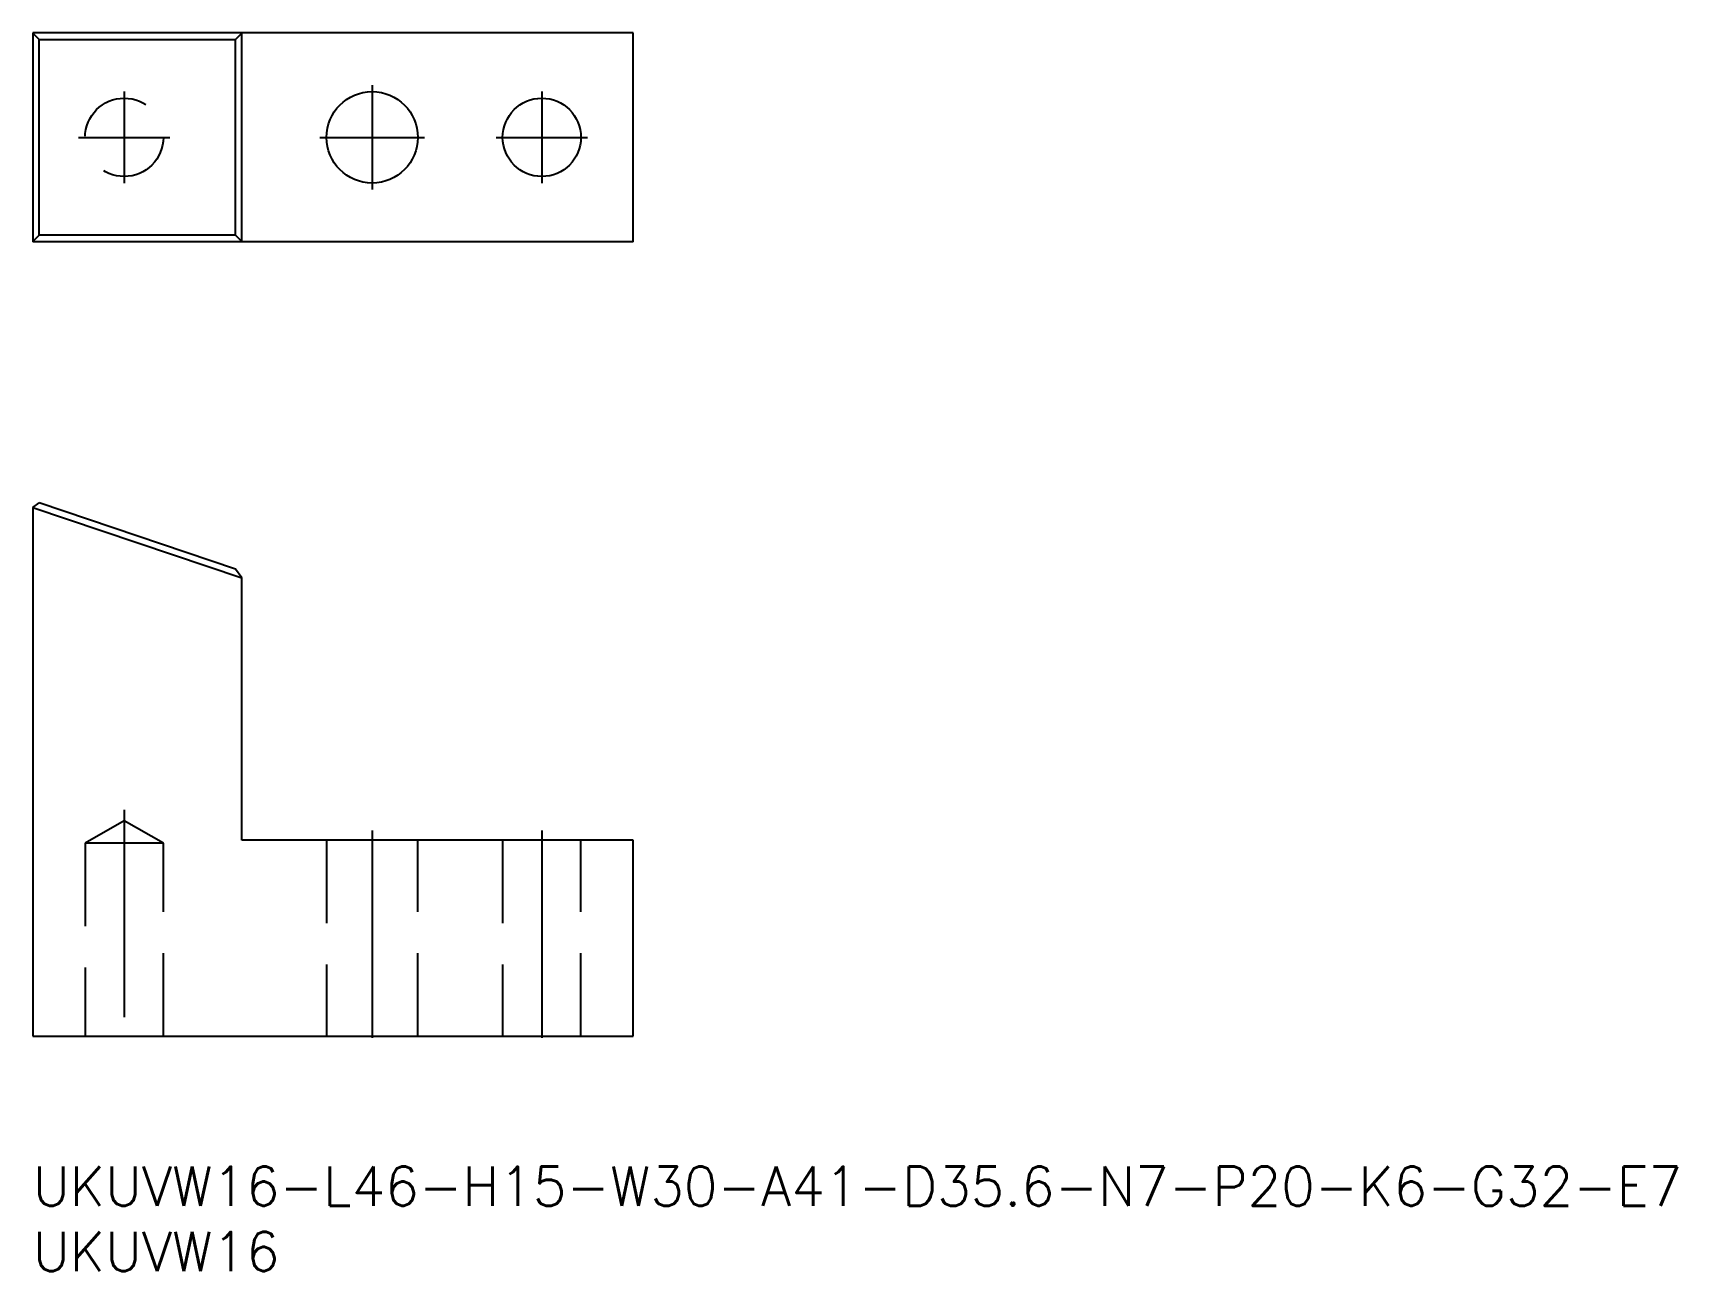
# Model space of a CAD drawing. Extents: x 0 to 126, y -8 to 87.
import ezdxf

# ---------------------------------------------------------------- set-up
doc = ezdxf.new("R2010")
doc.units = 0
doc.header["$LTSCALE"] = 0.5
doc.linetypes.add('CENTER', pattern=[50.8, 31.75, -6.35, 6.35, -6.35])
doc.linetypes.add('DASHED', pattern=[19.05, 12.7, -6.35])
for name, color, linetype in [('MSM_CENTER', 1, 'CENTER'), ('MSM_CONTINUOUS', 7, 'CONTINUOUS'), ('MSM_DASHED', 4, 'DASHED'), ('MSM_PART_NUMBER', 7, 'CONTINUOUS')]:
    doc.layers.add(name, color=color, linetype=linetype)
doc.styles.get("Standard").update_dxf_attribs({"font": 'txt.shx', "height": 1, "bigfont": 'bigfont.shx'})

# ---------------------------------------------------------------- blocks, each defined once
blk = doc.blocks.new('*U23')
at = {"layer": 'MSM_PART_NUMBER'}
blk.add_text('UKUVW16-L46-H15-W30-A41-D35.6-N7-P20-K6-G32-E7', height=3, dxfattribs=at).set_placement((0, -3))
blk = doc.blocks.new('*U24')
at = {"layer": 'MSM_PART_NUMBER'}
blk.add_text('UKUVW16', height=3, dxfattribs=at).set_placement((0, -8))

msp = doc.modelspace()

# ---------------------------------------------------------------- linework, layer by layer
at = {"layer": 'MSM_CENTER'}
for p, q in [((7, 82.34), (7, 75.34)), ((26, 82.84), (26, 74.84)), ((39, 82.34), (39, 75.34)), ((3.5, 78.84), (10.5, 78.84)), ((22, 78.84), (30, 78.84)), ((35.5, 78.84), (42.5, 78.84)), ((7, 27.33), (7, 9.18)), ((26, 25.75), (26, 9.25)), ((39, 25.75), (39, 9.18))]:
    msp.add_line(p, q, dxfattribs=at)
at = {"layer": 'MSM_CONTINUOUS'}
for p, q in [((46, 86.84), (0, 86.84)), ((0, 86.84), (0, 70.84)), ((0.47, 86.34), (0, 86.81)), ((0.47, 86.34), (15.53, 86.34)), ((0.47, 71.34), (0.47, 86.34)), ((16, 86.81), (15.53, 86.34)), ((15.53, 71.34), (15.53, 86.34)), ((16, 70.84), (16, 86.84)), ((46, 70.84), (46, 86.84)), ((0, 70.87), (0.47, 71.34)), ((46, 70.84), (0, 70.84)), ((15.53, 71.34), (0.47, 71.34)), ((16, 70.87), (15.53, 71.34)), ((0, 50.5), (0.47, 50.84)), ((0, 50.5), (0, 10)), ((16, 45.07), (0, 50.47)), ((15.53, 45.76), (0.47, 50.84)), ((16, 45.1), (15.53, 45.76)), ((16, 25), (16, 45.1)), ((46, 25), (16, 25)), ((46, 10), (46, 25)), ((0, 10), (46, 10))]:
    msp.add_line(p, q, dxfattribs=at)
for centre, radius in [((26, 78.84), 3.5), ((39, 78.84), 3)]:
    msp.add_circle(centre, radius, dxfattribs=at)
at = {"layer": 'MSM_DASHED'}
for p, q in [((7, 26.5), (4, 24.77)), ((10, 24.77), (7, 26.5)), ((4, 24.77), (4, 10)), ((10, 24.77), (4, 24.77)), ((10, 10), (10, 24.77)), ((22.5, 25), (22.5, 10)), ((29.5, 10), (29.5, 25)), ((36, 25), (36, 10)), ((42, 10), (42, 25))]:
    msp.add_line(p, q, dxfattribs=at)
msp.add_circle((7, 78.84), 3, dxfattribs=at)

# ---------------------------------------------------------------- block references
at = {"layer": 'MSM_CONTINUOUS'}
for name in ['*U23', '*U24']:
    msp.add_blockref(name, (0, 0), dxfattribs=at)

doc.saveas('drawing.dxf')
